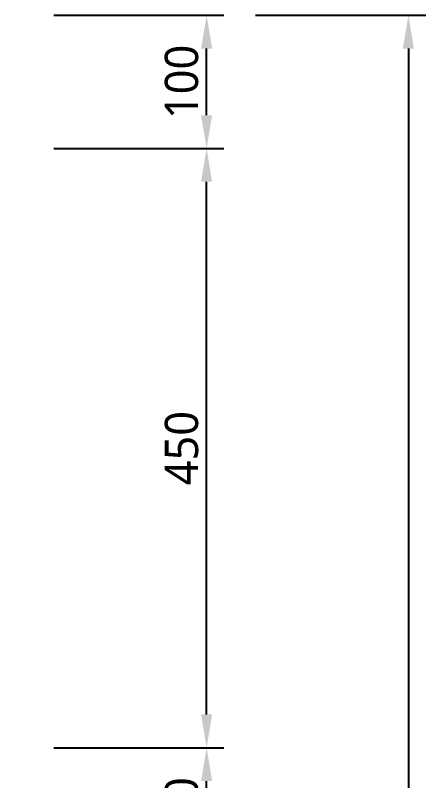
# Model space of a CAD drawing. Header units: millimetres. Extents: x -9013 to 516, y -36629 to 6082.
# Drawn here: x -3656 to -3348, y -1575 to -1000 of the extents above; entities that cross this region are included whole.
import ezdxf

# ---------------------------------------------------------------- set-up
doc = ezdxf.new("R2010")
doc.units = ezdxf.units.MM
doc.header["$LTSCALE"] = 0.05
doc.layers.get('0').update_dxf_attribs({"lineweight": 18})
doc.layers.get('Defpoints').update_dxf_attribs({"color": 140, "lineweight": 18})
doc.styles.add('trebuchet_MS', font='trebuc.ttf')
doc.dimstyles.new('MGP', dxfattribs={"dimtxt": 2.5, "dimasz": 2.5, "dimexe": 1.25, "dimexo": 0.625, "dimtad": 1, "dimdec": 0, "dimtxsty": 'trebuchet_MS', "dimcen": 2.5, "dimclrt": 7, "dimadec": 0, "dimazin": 0, "dimtfac": 1, "dimtdec": 0, "dimtmove": 0, "dimatfit": 3, "dimfxl": 1.148294, "dimfxlon": 1, "dimarcsym": 2})

# ---------------------------------------------------------------- blocks, each defined once
blk = doc.blocks.new('*D308')
at = {"color": 0, "lineweight": -2, "transparency": 16777216}
for p, q in [((-3475.48, -1000.08), (-3347.65, -1000.08)), ((-3360.65, -1025.08), (-3360.65, -3325.08)), ((-3475.48, -3350.08), (-3347.65, -3350.08))]:
    blk.add_line(p, q, dxfattribs=at)
at = {"color": 0, "transparency": 16777216}
for points in [[(-3364.82, -1025.08), (-3356.48, -1025.08), (-3360.65, -1000.08)], [(-3364.82, -3325.08), (-3356.48, -3325.08), (-3360.65, -3350.08)]]:
    blk.add_solid(points, dxfattribs=at)
at = {"layer": 'Defpoints', "color": 0, "transparency": 16777216}
for p in [(-3981.63, -1000.08), (-3728.33, -3350.08), (-3360.65, -3350.08)]:
    blk.add_point(p, dxfattribs=at)
at = {"color": 7, "transparency": 16777216, "insert": (-3379.37, -2175.08), "char_height": 25, "attachment_point": 5, "rotation": 90, "style": 'trebuchet_MS'}
blk.add_mtext('2350', dxfattribs=at)
blk = doc.blocks.new('*D311')
at = {"color": 0, "lineweight": -2, "transparency": 16777216}
for p, q in [((-3626.99, -1000.08), (-3499.16, -1000.08)), ((-3512.16, -1075.08), (-3512.16, -1025.08)), ((-3626.99, -1100.08), (-3499.16, -1100.08))]:
    blk.add_line(p, q, dxfattribs=at)
at = {"color": 0, "transparency": 16777216}
for points in [[(-3516.33, -1025.08), (-3508, -1025.08), (-3512.16, -1000.08)], [(-3516.33, -1075.08), (-3508, -1075.08), (-3512.16, -1100.08)]]:
    blk.add_solid(points, dxfattribs=at)
at = {"layer": 'Defpoints', "color": 0, "transparency": 16777216}
for p in [(-3879.46, -1000.08), (-3512.16, -1000.08), (-3879.46, -1100.08)]:
    blk.add_point(p, dxfattribs=at)
at = {"color": 7, "transparency": 16777216, "insert": (-3530.88, -1050.08), "char_height": 25, "attachment_point": 5, "rotation": 90, "style": 'trebuchet_MS'}
blk.add_mtext('100', dxfattribs=at)
blk = doc.blocks.new('*D330')
at = {"color": 0, "lineweight": -2, "transparency": 16777216}
for p, q in [((-3626.99, -1550.08), (-3499.16, -1550.08)), ((-3512.16, -1625.08), (-3512.16, -1575.08)), ((-3626.99, -1650.08), (-3499.16, -1650.08))]:
    blk.add_line(p, q, dxfattribs=at)
at = {"color": 0, "transparency": 16777216}
for points in [[(-3516.33, -1575.08), (-3508, -1575.08), (-3512.16, -1550.08)], [(-3516.33, -1625.08), (-3508, -1625.08), (-3512.16, -1650.08)]]:
    blk.add_solid(points, dxfattribs=at)
at = {"layer": 'Defpoints', "color": 0, "transparency": 16777216}
for p in [(-3924.35, -1550.08), (-3512.16, -1550.08), (-3924.35, -1650.08)]:
    blk.add_point(p, dxfattribs=at)
at = {"color": 7, "transparency": 16777216, "insert": (-3530.88, -1600.08), "char_height": 25, "attachment_point": 5, "rotation": 90, "style": 'trebuchet_MS'}
blk.add_mtext('100', dxfattribs=at)
blk = doc.blocks.new('*D331')
at = {"color": 0, "lineweight": -2, "transparency": 16777216}
for p, q in [((-3626.99, -1100.08), (-3499.16, -1100.08)), ((-3512.16, -1525.08), (-3512.16, -1125.08)), ((-3626.99, -1550.08), (-3499.16, -1550.08))]:
    blk.add_line(p, q, dxfattribs=at)
at = {"color": 0, "transparency": 16777216}
for points in [[(-3516.33, -1125.08), (-3508, -1125.08), (-3512.16, -1100.08)], [(-3516.33, -1525.08), (-3508, -1525.08), (-3512.16, -1550.08)]]:
    blk.add_solid(points, dxfattribs=at)
at = {"layer": 'Defpoints', "color": 0, "transparency": 16777216}
for p in [(-3879.46, -1100.08), (-3512.16, -1100.08), (-3879.46, -1550.08)]:
    blk.add_point(p, dxfattribs=at)
at = {"color": 7, "transparency": 16777216, "insert": (-3530.88, -1325.08), "char_height": 25, "attachment_point": 5, "rotation": 90, "style": 'trebuchet_MS'}
blk.add_mtext('450', dxfattribs=at)

msp = doc.modelspace()

# ---------------------------------------------------------------- dimensions: what is measured, and where the dimension line sits
for base, p1, p2, picture, middle in [((-3360.65, -3350.08), (-3981.63, -1000.08), (-3728.33, -3350.08), '*D308', (-3379.37, -2175.08)), ((-3512.16, -1000.08), (-3879.46, -1100.08), (-3879.46, -1000.08), '*D311', (-3530.88, -1050.08)), ((-3512.16, -1100.08), (-3879.46, -1550.08), (-3879.46, -1100.08), '*D331', (-3530.88, -1325.08)), ((-3512.16, -1550.08), (-3924.35, -1650.08), (-3924.35, -1550.08), '*D330', (-3530.88, -1600.08))]:
    dim = msp.add_linear_dim(base=base, p1=p1, p2=p2, angle=90, dimstyle='MGP', override={"dimscale": 100, "dimtxt": 0.25, "dimasz": 0.25, "dimexe": 0.13, "dimexo": 0.06, "dimgap": 0.06, "dimarcsym": 1})
    dim.commit()
    dim.dimension.update_dxf_attribs({"geometry": picture, "text_midpoint": middle})

doc.saveas('drawing.dxf')
